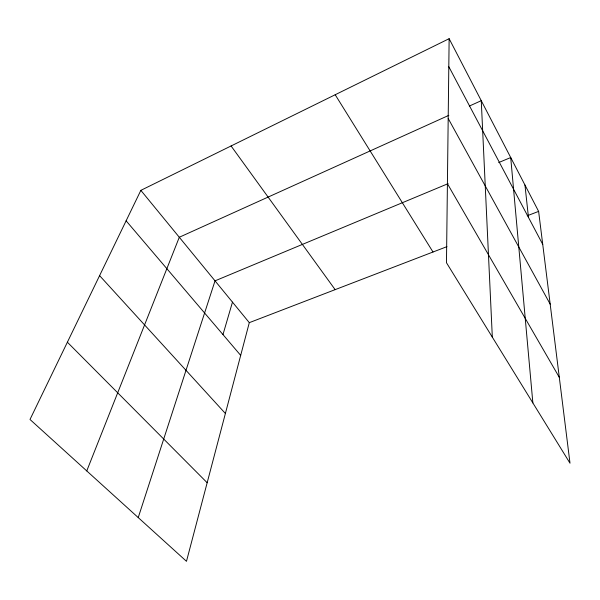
<?xml version="1.0" encoding="UTF-8"?>
<svg xmlns="http://www.w3.org/2000/svg" width="600" height="600" viewBox="0 0 600 600"><rect width="100%" height="100%" fill="white"/><g stroke="black" fill="none" stroke-linecap="round" stroke-linejoin="round"><path stroke-width="0.9" d="M449.138 38.685L446.475 262.74L570 463.2L538.62 211.388L449.138 38.685L140.85 190.358L30 419.475L186.48 561.315L249.3 322.657L140.85 190.358M222.975 334.582L232.47 302.13M138.233 517.582L215.025 280.853L448.11 183.645M86.76 470.918L179.295 237.255L448.83 115.343M469.312 106.08L481.26 100.68L492.322 337.147M498.72 162.54L510.713 157.538L532.868 402.938M249.3 322.657L446.933 246.653M527.25 215.76L538.62 211.388M67.38 342.21L207.165 482.73M99.593 275.64L225.39 413.49M126.113 220.815L240.683 355.38M231.083 145.965L335.145 289.642M335.197 94.74L432.998 252.007M447.412 183.667L559.298 377.34M448.192 118.477L550.178 304.14M448.808 66.72L542.73 244.38M524.955 185.025L528.472 217.417"/></g></svg>
